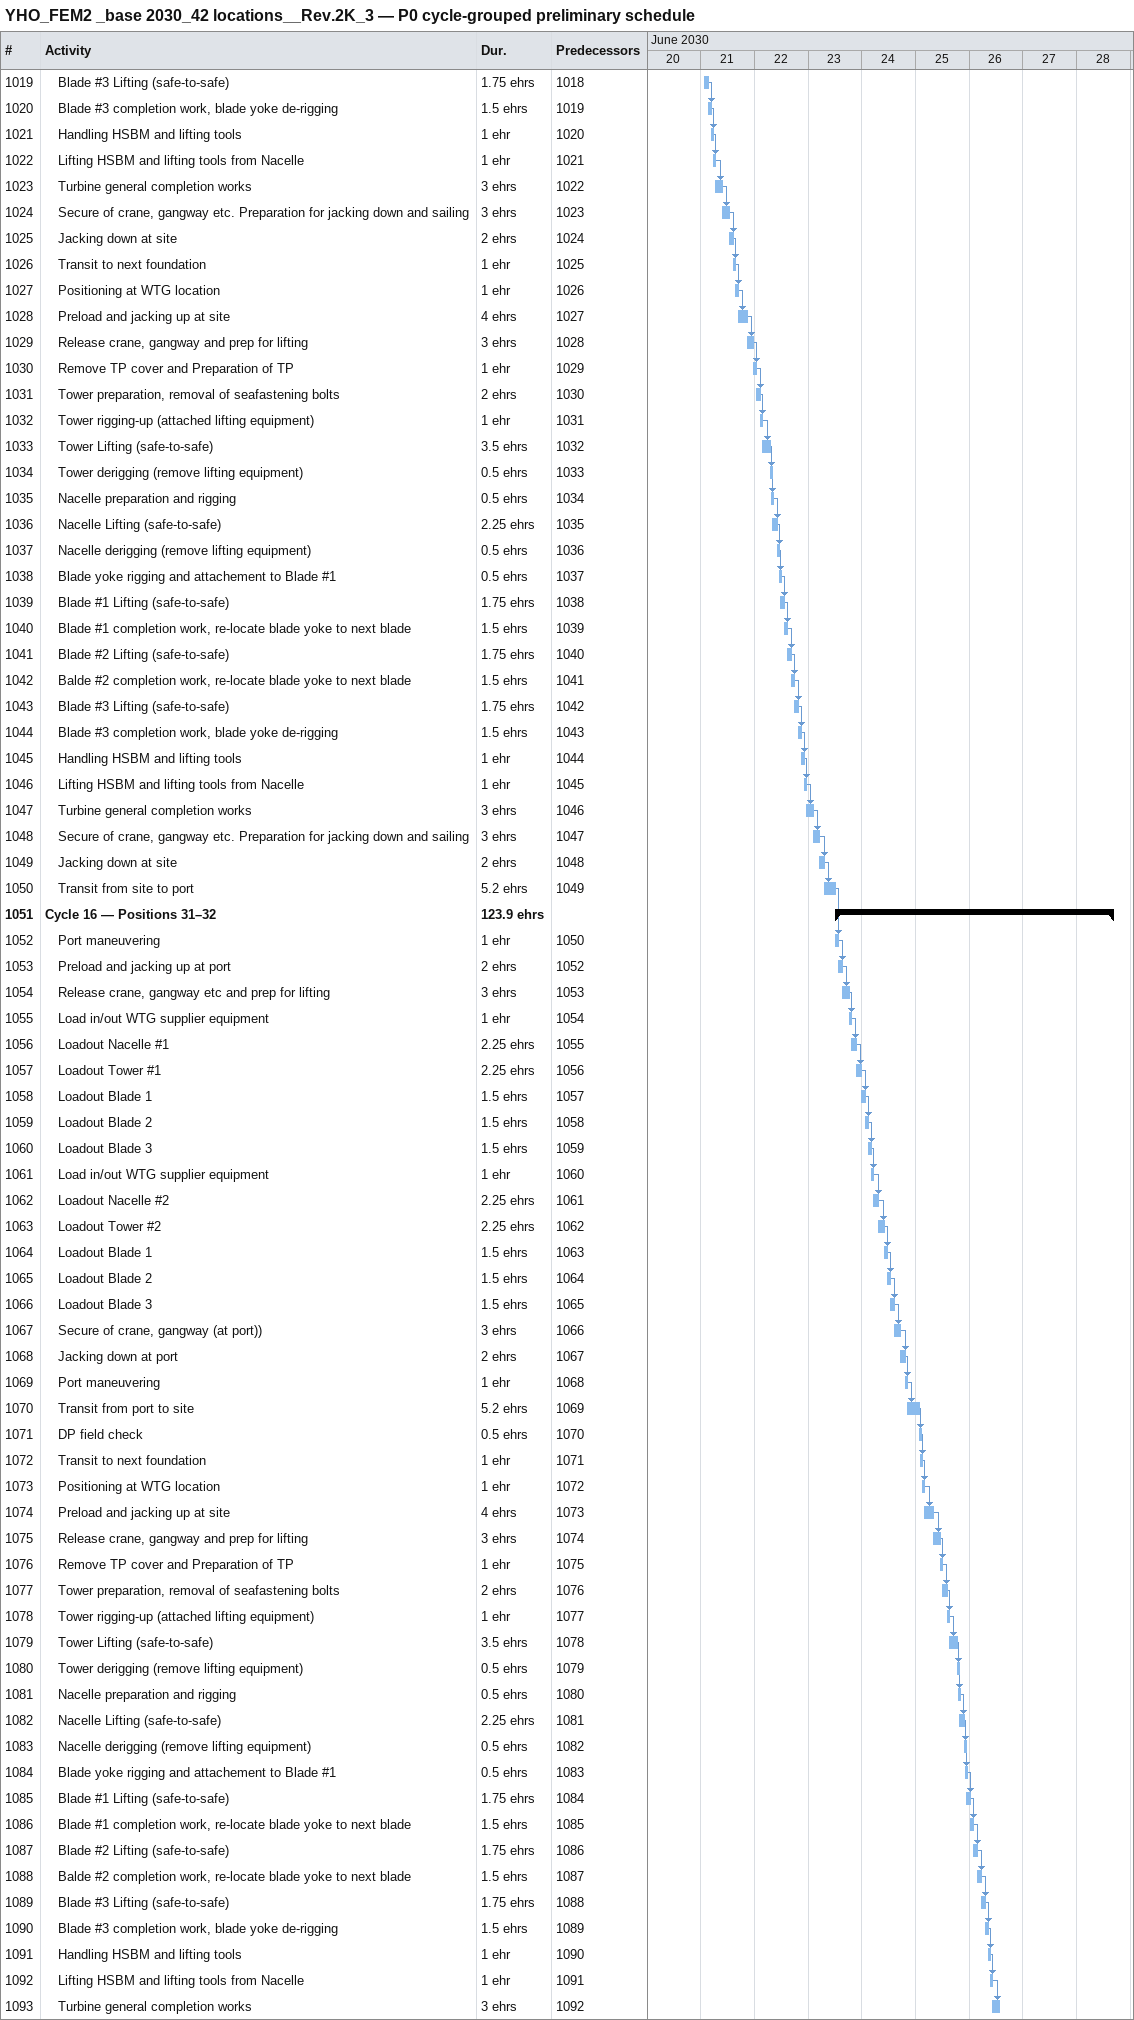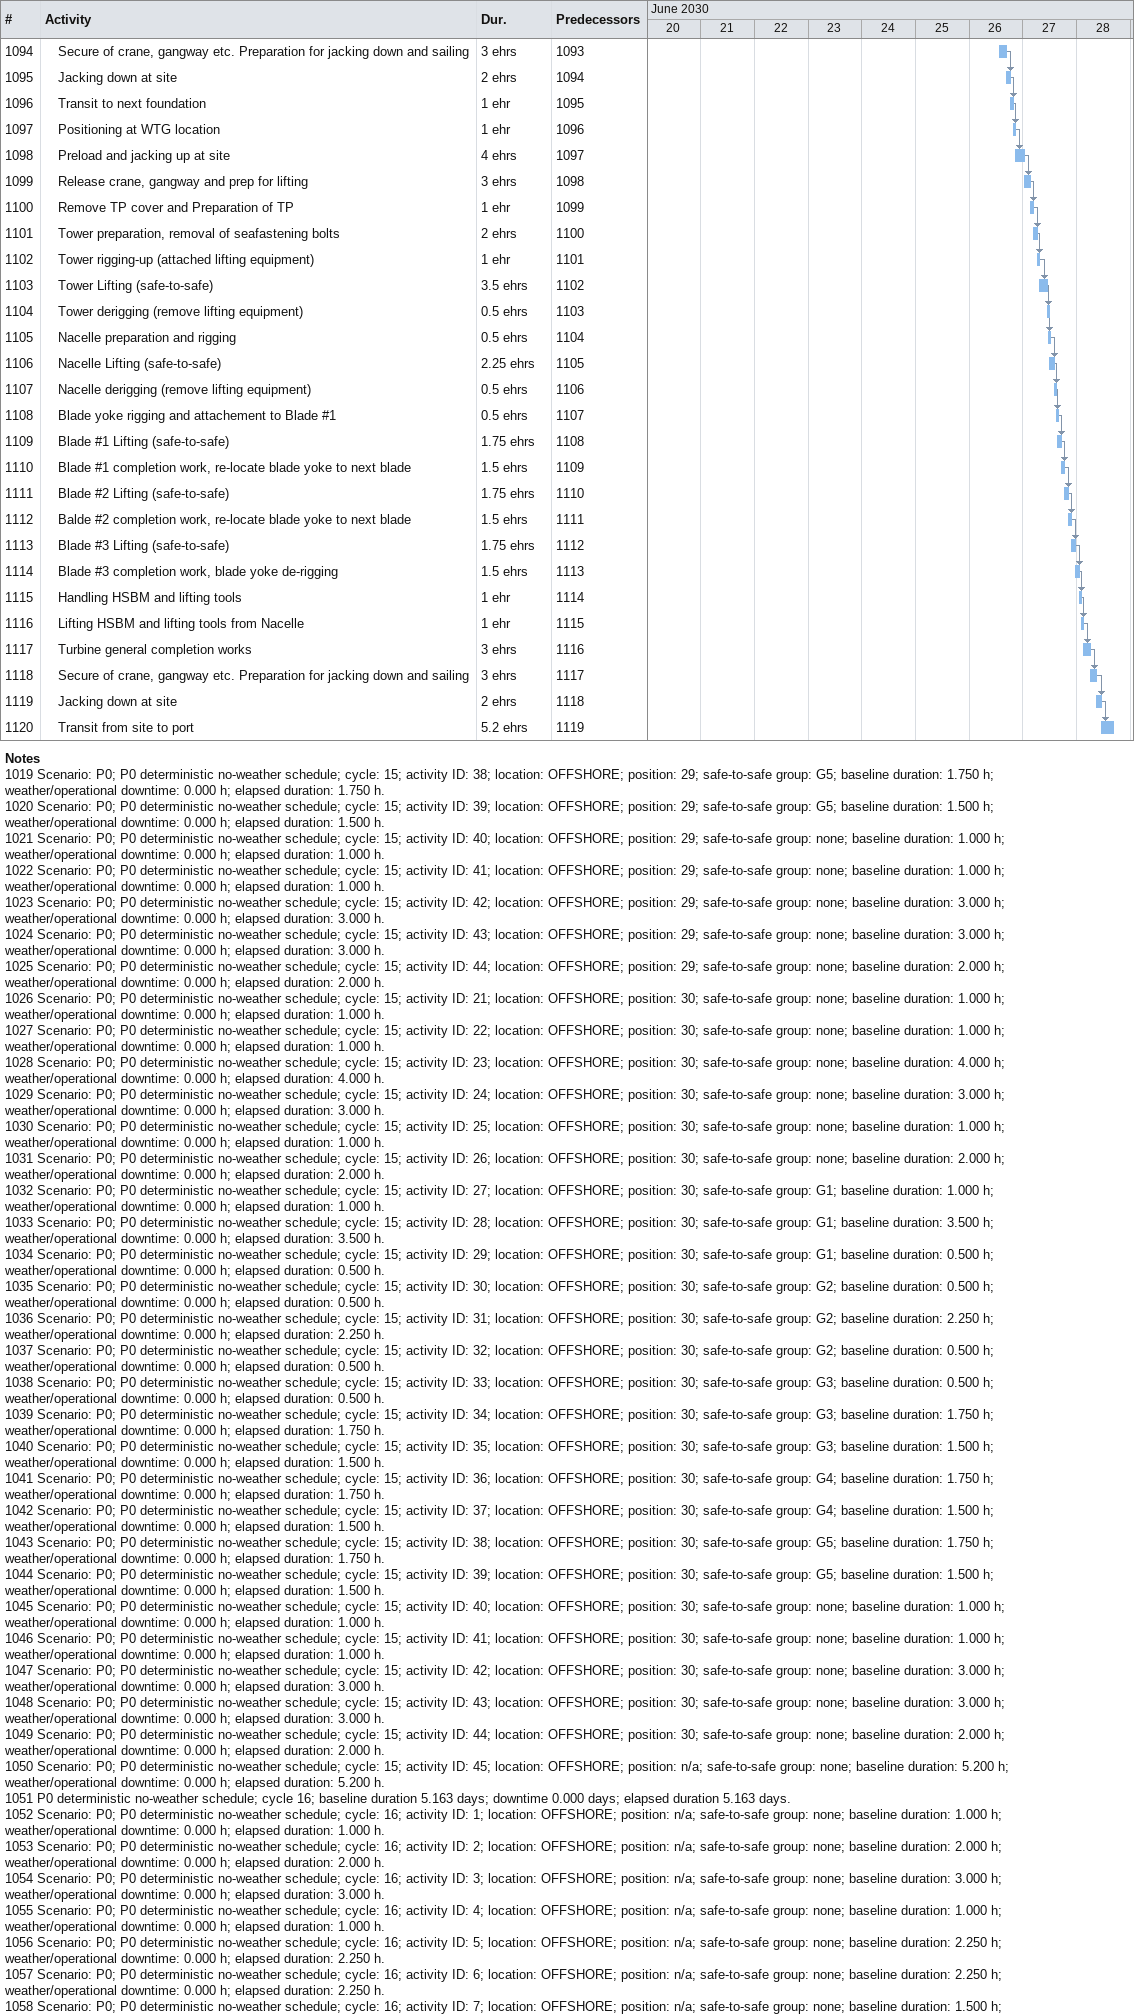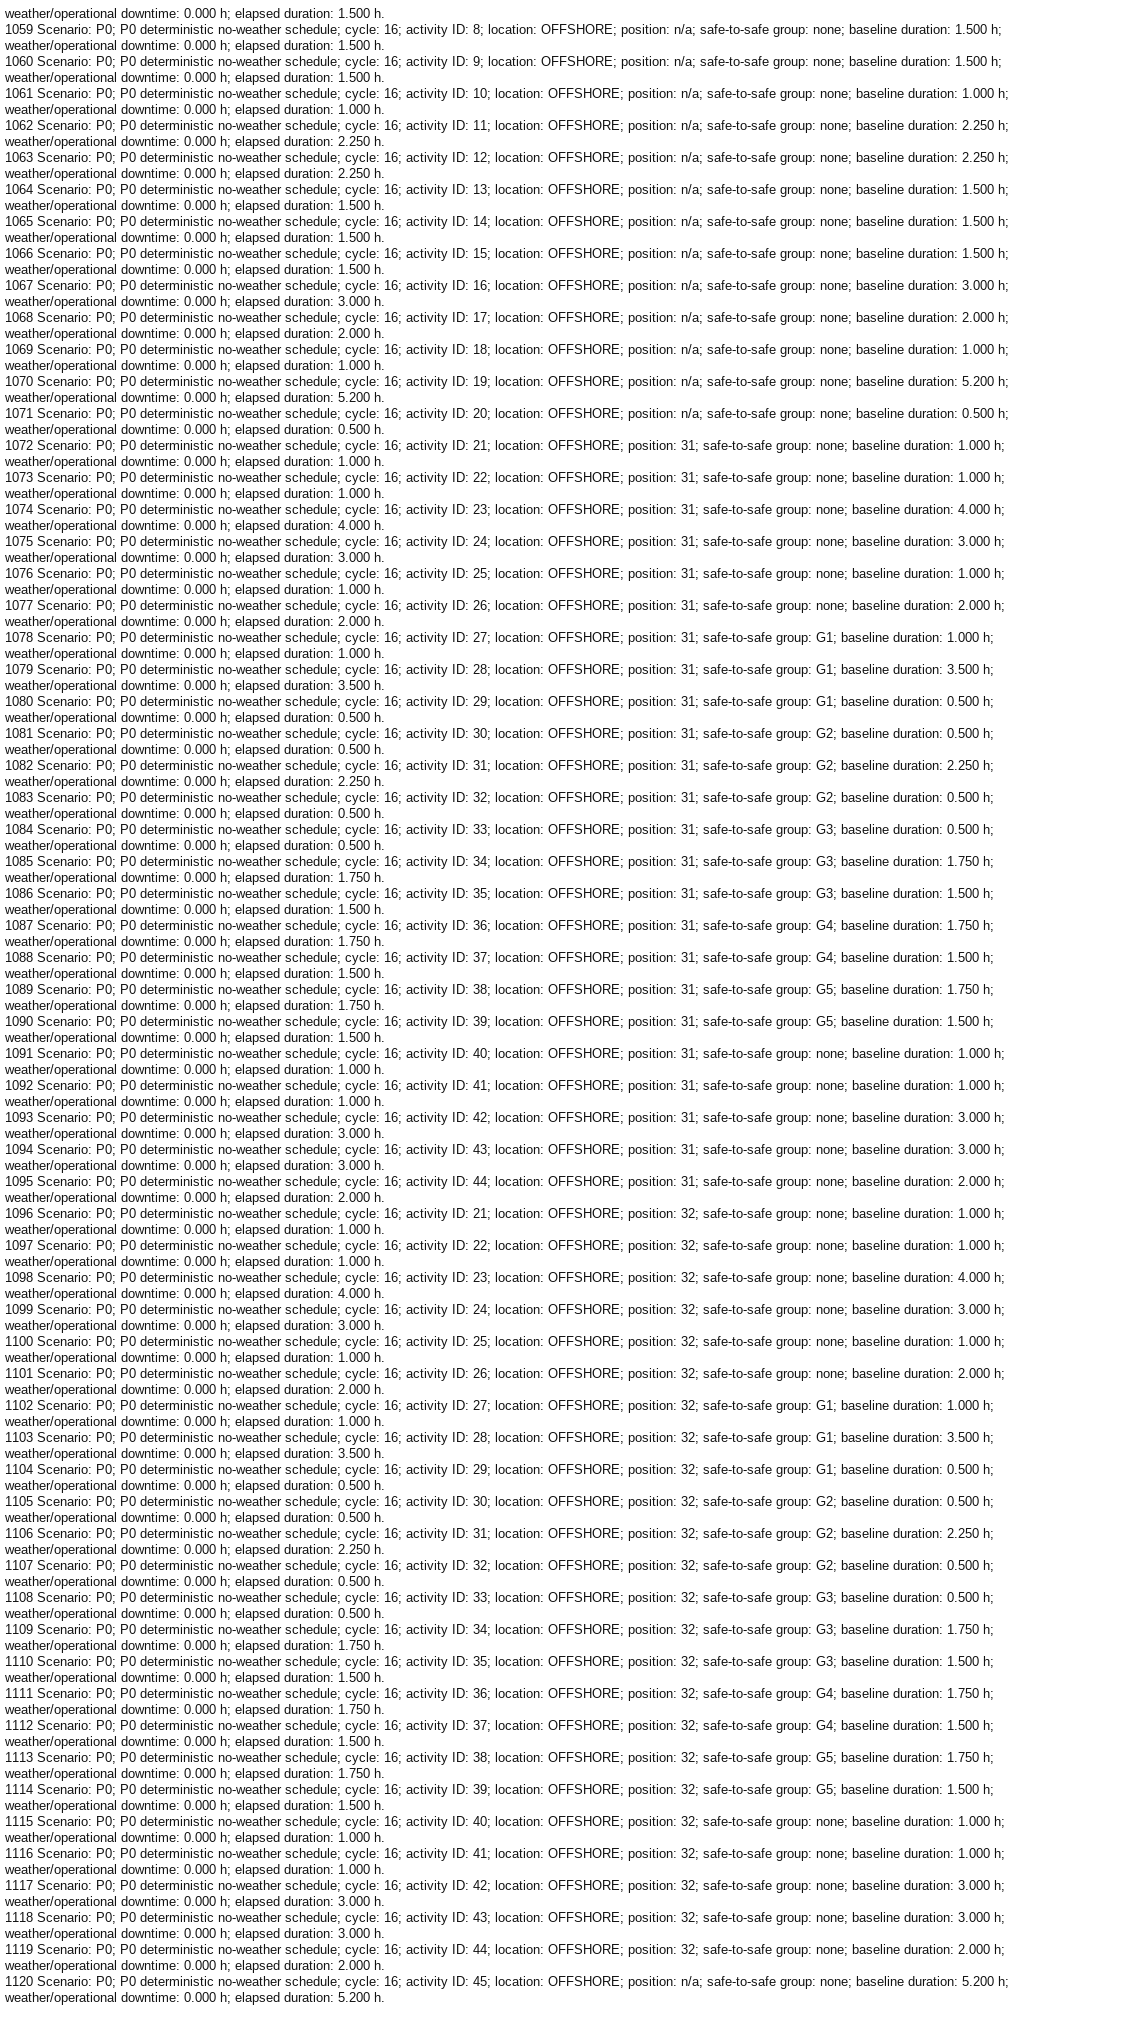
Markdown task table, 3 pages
YHO_FEM2 _base 2030_42 locations__Rev.2K_3 — P0 cycle-grouped preliminary schedule

| ID | Level | Task | Duration | Start | Finish | Predecessors |
|---|---|---|---|---|---|---|
| 1019 | 2 | Blade #3 Lifting (safe-to-safe) | 1.75eh | 2030-06-21 | 2030-06-21 | 1018 |
| 1020 | 2 | Blade #3 completion work, blade yoke de-rigging | 1.5eh | 2030-06-21 | 2030-06-21 | 1019 |
| 1021 | 2 | Handling HSBM and lifting tools | 1eh | 2030-06-21 | 2030-06-21 | 1020 |
| 1022 | 2 | Lifting HSBM and lifting tools from Nacelle | 1eh | 2030-06-21 | 2030-06-21 | 1021 |
| 1023 | 2 | Turbine general completion works | 3eh | 2030-06-21 | 2030-06-21 | 1022 |
| 1024 | 2 | Secure of crane, gangway etc. Preparation for jacking down and sailing | 3eh | 2030-06-21 | 2030-06-21 | 1023 |
| 1025 | 2 | Jacking down at site | 2eh | 2030-06-21 | 2030-06-21 | 1024 |
| 1026 | 2 | Transit to next foundation | 1eh | 2030-06-21 | 2030-06-21 | 1025 |
| 1027 | 2 | Positioning at WTG location | 1eh | 2030-06-21 | 2030-06-21 | 1026 |
| 1028 | 2 | Preload and jacking up at site | 4eh | 2030-06-21 | 2030-06-21 | 1027 |
| 1029 | 2 | Release crane, gangway and prep for lifting | 3eh | 2030-06-21 | 2030-06-21 | 1028 |
| 1030 | 2 | Remove TP cover and Preparation of TP | 1eh | 2030-06-21 | 2030-06-22 | 1029 |
| 1031 | 2 | Tower preparation, removal of seafastening bolts | 2eh | 2030-06-22 | 2030-06-22 | 1030 |
| 1032 | 2 | Tower rigging-up (attached lifting equipment) | 1eh | 2030-06-22 | 2030-06-22 | 1031 |
| 1033 | 2 | Tower Lifting (safe-to-safe) | 3.5eh | 2030-06-22 | 2030-06-22 | 1032 |
| 1034 | 2 | Tower derigging (remove lifting equipment) | 0.5eh | 2030-06-22 | 2030-06-22 | 1033 |
| 1035 | 2 | Nacelle preparation and rigging | 0.5eh | 2030-06-22 | 2030-06-22 | 1034 |
| 1036 | 2 | Nacelle Lifting (safe-to-safe) | 2.25eh | 2030-06-22 | 2030-06-22 | 1035 |
| 1037 | 2 | Nacelle derigging (remove lifting equipment) | 0.5eh | 2030-06-22 | 2030-06-22 | 1036 |
| 1038 | 2 | Blade yoke rigging and attachement to Blade #1 | 0.5eh | 2030-06-22 | 2030-06-22 | 1037 |
| 1039 | 2 | Blade #1 Lifting (safe-to-safe) | 1.75eh | 2030-06-22 | 2030-06-22 | 1038 |
| 1040 | 2 | Blade #1 completion work, re-locate blade yoke to next blade | 1.5eh | 2030-06-22 | 2030-06-22 | 1039 |
| 1041 | 2 | Blade #2 Lifting (safe-to-safe) | 1.75eh | 2030-06-22 | 2030-06-22 | 1040 |
| 1042 | 2 | Balde #2 completion work, re-locate blade yoke to next blade | 1.5eh | 2030-06-22 | 2030-06-22 | 1041 |
| 1043 | 2 | Blade #3 Lifting (safe-to-safe) | 1.75eh | 2030-06-22 | 2030-06-22 | 1042 |
| 1044 | 2 | Blade #3 completion work, blade yoke de-rigging | 1.5eh | 2030-06-22 | 2030-06-22 | 1043 |
| 1045 | 2 | Handling HSBM and lifting tools | 1eh | 2030-06-22 | 2030-06-22 | 1044 |
| 1046 | 2 | Lifting HSBM and lifting tools from Nacelle | 1eh | 2030-06-22 | 2030-06-22 | 1045 |
| 1047 | 2 | Turbine general completion works | 3eh | 2030-06-22 | 2030-06-23 | 1046 |
| 1048 | 2 | Secure of crane, gangway etc. Preparation for jacking down and sailing | 3eh | 2030-06-23 | 2030-06-23 | 1047 |
| 1049 | 2 | Jacking down at site | 2eh | 2030-06-23 | 2030-06-23 | 1048 |
| 1050 | 2 | Transit from site to port | 5.2eh | 2030-06-23 | 2030-06-23 | 1049 |
| 1051 | 1 | **Cycle 16 — Positions 31–32** | 123.9eh | 2030-06-23 | 2030-06-28 |  |
| 1052 | 2 | Port maneuvering | 1eh | 2030-06-23 | 2030-06-23 | 1050 |
| 1053 | 2 | Preload and jacking up at port | 2eh | 2030-06-23 | 2030-06-23 | 1052 |
| 1054 | 2 | Release crane, gangway etc and prep for lifting | 3eh | 2030-06-23 | 2030-06-23 | 1053 |
| 1055 | 2 | Load in/out WTG supplier equipment | 1eh | 2030-06-23 | 2030-06-23 | 1054 |
| 1056 | 2 | Loadout Nacelle #1 | 2.25eh | 2030-06-23 | 2030-06-23 | 1055 |
| 1057 | 2 | Loadout Tower #1 | 2.25eh | 2030-06-23 | 2030-06-24 | 1056 |
| 1058 | 2 | Loadout Blade 1 | 1.5eh | 2030-06-24 | 2030-06-24 | 1057 |
| 1059 | 2 | Loadout Blade 2 | 1.5eh | 2030-06-24 | 2030-06-24 | 1058 |
| 1060 | 2 | Loadout Blade 3 | 1.5eh | 2030-06-24 | 2030-06-24 | 1059 |
| 1061 | 2 | Load in/out WTG supplier equipment | 1eh | 2030-06-24 | 2030-06-24 | 1060 |
| 1062 | 2 | Loadout Nacelle #2 | 2.25eh | 2030-06-24 | 2030-06-24 | 1061 |
| 1063 | 2 | Loadout Tower #2 | 2.25eh | 2030-06-24 | 2030-06-24 | 1062 |
| 1064 | 2 | Loadout Blade 1 | 1.5eh | 2030-06-24 | 2030-06-24 | 1063 |
| 1065 | 2 | Loadout Blade 2 | 1.5eh | 2030-06-24 | 2030-06-24 | 1064 |
| 1066 | 2 | Loadout Blade 3 | 1.5eh | 2030-06-24 | 2030-06-24 | 1065 |
| 1067 | 2 | Secure of crane, gangway (at port)) | 3eh | 2030-06-24 | 2030-06-24 | 1066 |
| 1068 | 2 | Jacking down at port | 2eh | 2030-06-24 | 2030-06-24 | 1067 |
| 1069 | 2 | Port maneuvering | 1eh | 2030-06-24 | 2030-06-24 | 1068 |
| 1070 | 2 | Transit from port to site | 5.2eh | 2030-06-24 | 2030-06-25 | 1069 |
| 1071 | 2 | DP field check | 0.5eh | 2030-06-25 | 2030-06-25 | 1070 |
| 1072 | 2 | Transit to next foundation | 1eh | 2030-06-25 | 2030-06-25 | 1071 |
| 1073 | 2 | Positioning at WTG location | 1eh | 2030-06-25 | 2030-06-25 | 1072 |
| 1074 | 2 | Preload and jacking up at site | 4eh | 2030-06-25 | 2030-06-25 | 1073 |
| 1075 | 2 | Release crane, gangway and prep for lifting | 3eh | 2030-06-25 | 2030-06-25 | 1074 |
| 1076 | 2 | Remove TP cover and Preparation of TP | 1eh | 2030-06-25 | 2030-06-25 | 1075 |
| 1077 | 2 | Tower preparation, removal of seafastening bolts | 2eh | 2030-06-25 | 2030-06-25 | 1076 |
| 1078 | 2 | Tower rigging-up (attached lifting equipment) | 1eh | 2030-06-25 | 2030-06-25 | 1077 |
| 1079 | 2 | Tower Lifting (safe-to-safe) | 3.5eh | 2030-06-25 | 2030-06-25 | 1078 |
| 1080 | 2 | Tower derigging (remove lifting equipment) | 0.5eh | 2030-06-25 | 2030-06-25 | 1079 |
| 1081 | 2 | Nacelle preparation and rigging | 0.5eh | 2030-06-25 | 2030-06-25 | 1080 |
| 1082 | 2 | Nacelle Lifting (safe-to-safe) | 2.25eh | 2030-06-25 | 2030-06-25 | 1081 |
| 1083 | 2 | Nacelle derigging (remove lifting equipment) | 0.5eh | 2030-06-25 | 2030-06-25 | 1082 |
| 1084 | 2 | Blade yoke rigging and attachement to Blade #1 | 0.5eh | 2030-06-25 | 2030-06-25 | 1083 |
| 1085 | 2 | Blade #1 Lifting (safe-to-safe) | 1.75eh | 2030-06-25 | 2030-06-26 | 1084 |
| 1086 | 2 | Blade #1 completion work, re-locate blade yoke to next blade | 1.5eh | 2030-06-26 | 2030-06-26 | 1085 |
| 1087 | 2 | Blade #2 Lifting (safe-to-safe) | 1.75eh | 2030-06-26 | 2030-06-26 | 1086 |
| 1088 | 2 | Balde #2 completion work, re-locate blade yoke to next blade | 1.5eh | 2030-06-26 | 2030-06-26 | 1087 |
| 1089 | 2 | Blade #3 Lifting (safe-to-safe) | 1.75eh | 2030-06-26 | 2030-06-26 | 1088 |
| 1090 | 2 | Blade #3 completion work, blade yoke de-rigging | 1.5eh | 2030-06-26 | 2030-06-26 | 1089 |
| 1091 | 2 | Handling HSBM and lifting tools | 1eh | 2030-06-26 | 2030-06-26 | 1090 |
| 1092 | 2 | Lifting HSBM and lifting tools from Nacelle | 1eh | 2030-06-26 | 2030-06-26 | 1091 |
| 1093 | 2 | Turbine general completion works | 3eh | 2030-06-26 | 2030-06-26 | 1092 |
| 1094 | 2 | Secure of crane, gangway etc. Preparation for jacking down and sailing | 3eh | 2030-06-26 | 2030-06-26 | 1093 |
| 1095 | 2 | Jacking down at site | 2eh | 2030-06-26 | 2030-06-26 | 1094 |
| 1096 | 2 | Transit to next foundation | 1eh | 2030-06-26 | 2030-06-26 | 1095 |
| 1097 | 2 | Positioning at WTG location | 1eh | 2030-06-26 | 2030-06-26 | 1096 |
| 1098 | 2 | Preload and jacking up at site | 4eh | 2030-06-26 | 2030-06-27 | 1097 |
| 1099 | 2 | Release crane, gangway and prep for lifting | 3eh | 2030-06-27 | 2030-06-27 | 1098 |
| 1100 | 2 | Remove TP cover and Preparation of TP | 1eh | 2030-06-27 | 2030-06-27 | 1099 |
| 1101 | 2 | Tower preparation, removal of seafastening bolts | 2eh | 2030-06-27 | 2030-06-27 | 1100 |
| 1102 | 2 | Tower rigging-up (attached lifting equipment) | 1eh | 2030-06-27 | 2030-06-27 | 1101 |
| 1103 | 2 | Tower Lifting (safe-to-safe) | 3.5eh | 2030-06-27 | 2030-06-27 | 1102 |
| 1104 | 2 | Tower derigging (remove lifting equipment) | 0.5eh | 2030-06-27 | 2030-06-27 | 1103 |
| 1105 | 2 | Nacelle preparation and rigging | 0.5eh | 2030-06-27 | 2030-06-27 | 1104 |
| 1106 | 2 | Nacelle Lifting (safe-to-safe) | 2.25eh | 2030-06-27 | 2030-06-27 | 1105 |
| 1107 | 2 | Nacelle derigging (remove lifting equipment) | 0.5eh | 2030-06-27 | 2030-06-27 | 1106 |
| 1108 | 2 | Blade yoke rigging and attachement to Blade #1 | 0.5eh | 2030-06-27 | 2030-06-27 | 1107 |
| 1109 | 2 | Blade #1 Lifting (safe-to-safe) | 1.75eh | 2030-06-27 | 2030-06-27 | 1108 |
| 1110 | 2 | Blade #1 completion work, re-locate blade yoke to next blade | 1.5eh | 2030-06-27 | 2030-06-27 | 1109 |
| 1111 | 2 | Blade #2 Lifting (safe-to-safe) | 1.75eh | 2030-06-27 | 2030-06-27 | 1110 |
| 1112 | 2 | Balde #2 completion work, re-locate blade yoke to next blade | 1.5eh | 2030-06-27 | 2030-06-27 | 1111 |
| 1113 | 2 | Blade #3 Lifting (safe-to-safe) | 1.75eh | 2030-06-27 | 2030-06-27 | 1112 |
| 1114 | 2 | Blade #3 completion work, blade yoke de-rigging | 1.5eh | 2030-06-27 | 2030-06-28 | 1113 |
| 1115 | 2 | Handling HSBM and lifting tools | 1eh | 2030-06-28 | 2030-06-28 | 1114 |
| 1116 | 2 | Lifting HSBM and lifting tools from Nacelle | 1eh | 2030-06-28 | 2030-06-28 | 1115 |
| 1117 | 2 | Turbine general completion works | 3eh | 2030-06-28 | 2030-06-28 | 1116 |
| 1118 | 2 | Secure of crane, gangway etc. Preparation for jacking down and sailing | 3eh | 2030-06-28 | 2030-06-28 | 1117 |
| 1119 | 2 | Jacking down at site | 2eh | 2030-06-28 | 2030-06-28 | 1118 |
| 1120 | 2 | Transit from site to port | 5.2eh | 2030-06-28 | 2030-06-28 | 1119 |

Notes
- 1019: Scenario: P0; P0 deterministic no-weather schedule; cycle: 15; activity ID: 38; location: OFFSHORE; position: 29; safe-to-safe group: G5; baseline duration: 1.750 h; weather/operational downtime: 0.000 h; elapsed duration: 1.750 h.
- 1020: Scenario: P0; P0 deterministic no-weather schedule; cycle: 15; activity ID: 39; location: OFFSHORE; position: 29; safe-to-safe group: G5; baseline duration: 1.500 h; weather/operational downtime: 0.000 h; elapsed duration: 1.500 h.
- 1021: Scenario: P0; P0 deterministic no-weather schedule; cycle: 15; activity ID: 40; location: OFFSHORE; position: 29; safe-to-safe group: none; baseline duration: 1.000 h; weather/operational downtime: 0.000 h; elapsed duration: 1.000 h.
- 1022: Scenario: P0; P0 deterministic no-weather schedule; cycle: 15; activity ID: 41; location: OFFSHORE; position: 29; safe-to-safe group: none; baseline duration: 1.000 h; weather/operational downtime: 0.000 h; elapsed duration: 1.000 h.
- 1023: Scenario: P0; P0 deterministic no-weather schedule; cycle: 15; activity ID: 42; location: OFFSHORE; position: 29; safe-to-safe group: none; baseline duration: 3.000 h; weather/operational downtime: 0.000 h; elapsed duration: 3.000 h.
- 1024: Scenario: P0; P0 deterministic no-weather schedule; cycle: 15; activity ID: 43; location: OFFSHORE; position: 29; safe-to-safe group: none; baseline duration: 3.000 h; weather/operational downtime: 0.000 h; elapsed duration: 3.000 h.
- 1025: Scenario: P0; P0 deterministic no-weather schedule; cycle: 15; activity ID: 44; location: OFFSHORE; position: 29; safe-to-safe group: none; baseline duration: 2.000 h; weather/operational downtime: 0.000 h; elapsed duration: 2.000 h.
- 1026: Scenario: P0; P0 deterministic no-weather schedule; cycle: 15; activity ID: 21; location: OFFSHORE; position: 30; safe-to-safe group: none; baseline duration: 1.000 h; weather/operational downtime: 0.000 h; elapsed duration: 1.000 h.
- 1027: Scenario: P0; P0 deterministic no-weather schedule; cycle: 15; activity ID: 22; location: OFFSHORE; position: 30; safe-to-safe group: none; baseline duration: 1.000 h; weather/operational downtime: 0.000 h; elapsed duration: 1.000 h.
- 1028: Scenario: P0; P0 deterministic no-weather schedule; cycle: 15; activity ID: 23; location: OFFSHORE; position: 30; safe-to-safe group: none; baseline duration: 4.000 h; weather/operational downtime: 0.000 h; elapsed duration: 4.000 h.
- 1029: Scenario: P0; P0 deterministic no-weather schedule; cycle: 15; activity ID: 24; location: OFFSHORE; position: 30; safe-to-safe group: none; baseline duration: 3.000 h; weather/operational downtime: 0.000 h; elapsed duration: 3.000 h.
- 1030: Scenario: P0; P0 deterministic no-weather schedule; cycle: 15; activity ID: 25; location: OFFSHORE; position: 30; safe-to-safe group: none; baseline duration: 1.000 h; weather/operational downtime: 0.000 h; elapsed duration: 1.000 h.
- 1031: Scenario: P0; P0 deterministic no-weather schedule; cycle: 15; activity ID: 26; location: OFFSHORE; position: 30; safe-to-safe group: none; baseline duration: 2.000 h; weather/operational downtime: 0.000 h; elapsed duration: 2.000 h.
- 1032: Scenario: P0; P0 deterministic no-weather schedule; cycle: 15; activity ID: 27; location: OFFSHORE; position: 30; safe-to-safe group: G1; baseline duration: 1.000 h; weather/operational downtime: 0.000 h; elapsed duration: 1.000 h.
- 1033: Scenario: P0; P0 deterministic no-weather schedule; cycle: 15; activity ID: 28; location: OFFSHORE; position: 30; safe-to-safe group: G1; baseline duration: 3.500 h; weather/operational downtime: 0.000 h; elapsed duration: 3.500 h.
- 1034: Scenario: P0; P0 deterministic no-weather schedule; cycle: 15; activity ID: 29; location: OFFSHORE; position: 30; safe-to-safe group: G1; baseline duration: 0.500 h; weather/operational downtime: 0.000 h; elapsed duration: 0.500 h.
- 1035: Scenario: P0; P0 deterministic no-weather schedule; cycle: 15; activity ID: 30; location: OFFSHORE; position: 30; safe-to-safe group: G2; baseline duration: 0.500 h; weather/operational downtime: 0.000 h; elapsed duration: 0.500 h.
- 1036: Scenario: P0; P0 deterministic no-weather schedule; cycle: 15; activity ID: 31; location: OFFSHORE; position: 30; safe-to-safe group: G2; baseline duration: 2.250 h; weather/operational downtime: 0.000 h; elapsed duration: 2.250 h.
- 1037: Scenario: P0; P0 deterministic no-weather schedule; cycle: 15; activity ID: 32; location: OFFSHORE; position: 30; safe-to-safe group: G2; baseline duration: 0.500 h; weather/operational downtime: 0.000 h; elapsed duration: 0.500 h.
- 1038: Scenario: P0; P0 deterministic no-weather schedule; cycle: 15; activity ID: 33; location: OFFSHORE; position: 30; safe-to-safe group: G3; baseline duration: 0.500 h; weather/operational downtime: 0.000 h; elapsed duration: 0.500 h.
- 1039: Scenario: P0; P0 deterministic no-weather schedule; cycle: 15; activity ID: 34; location: OFFSHORE; position: 30; safe-to-safe group: G3; baseline duration: 1.750 h; weather/operational downtime: 0.000 h; elapsed duration: 1.750 h.
- 1040: Scenario: P0; P0 deterministic no-weather schedule; cycle: 15; activity ID: 35; location: OFFSHORE; position: 30; safe-to-safe group: G3; baseline duration: 1.500 h; weather/operational downtime: 0.000 h; elapsed duration: 1.500 h.
- 1041: Scenario: P0; P0 deterministic no-weather schedule; cycle: 15; activity ID: 36; location: OFFSHORE; position: 30; safe-to-safe group: G4; baseline duration: 1.750 h; weather/operational downtime: 0.000 h; elapsed duration: 1.750 h.
- 1042: Scenario: P0; P0 deterministic no-weather schedule; cycle: 15; activity ID: 37; location: OFFSHORE; position: 30; safe-to-safe group: G4; baseline duration: 1.500 h; weather/operational downtime: 0.000 h; elapsed duration: 1.500 h.
- 1043: Scenario: P0; P0 deterministic no-weather schedule; cycle: 15; activity ID: 38; location: OFFSHORE; position: 30; safe-to-safe group: G5; baseline duration: 1.750 h; weather/operational downtime: 0.000 h; elapsed duration: 1.750 h.
- 1044: Scenario: P0; P0 deterministic no-weather schedule; cycle: 15; activity ID: 39; location: OFFSHORE; position: 30; safe-to-safe group: G5; baseline duration: 1.500 h; weather/operational downtime: 0.000 h; elapsed duration: 1.500 h.
- 1045: Scenario: P0; P0 deterministic no-weather schedule; cycle: 15; activity ID: 40; location: OFFSHORE; position: 30; safe-to-safe group: none; baseline duration: 1.000 h; weather/operational downtime: 0.000 h; elapsed duration: 1.000 h.
- 1046: Scenario: P0; P0 deterministic no-weather schedule; cycle: 15; activity ID: 41; location: OFFSHORE; position: 30; safe-to-safe group: none; baseline duration: 1.000 h; weather/operational downtime: 0.000 h; elapsed duration: 1.000 h.
- 1047: Scenario: P0; P0 deterministic no-weather schedule; cycle: 15; activity ID: 42; location: OFFSHORE; position: 30; safe-to-safe group: none; baseline duration: 3.000 h; weather/operational downtime: 0.000 h; elapsed duration: 3.000 h.
- 1048: Scenario: P0; P0 deterministic no-weather schedule; cycle: 15; activity ID: 43; location: OFFSHORE; position: 30; safe-to-safe group: none; baseline duration: 3.000 h; weather/operational downtime: 0.000 h; elapsed duration: 3.000 h.
- 1049: Scenario: P0; P0 deterministic no-weather schedule; cycle: 15; activity ID: 44; location: OFFSHORE; position: 30; safe-to-safe group: none; baseline duration: 2.000 h; weather/operational downtime: 0.000 h; elapsed duration: 2.000 h.
- 1050: Scenario: P0; P0 deterministic no-weather schedule; cycle: 15; activity ID: 45; location: OFFSHORE; position: n/a; safe-to-safe group: none; baseline duration: 5.200 h; weather/operational downtime: 0.000 h; elapsed duration: 5.200 h.
- 1051: P0 deterministic no-weather schedule; cycle 16; baseline duration 5.163 days; downtime 0.000 days; elapsed duration 5.163 days.
- 1052: Scenario: P0; P0 deterministic no-weather schedule; cycle: 16; activity ID: 1; location: OFFSHORE; position: n/a; safe-to-safe group: none; baseline duration: 1.000 h; weather/operational downtime: 0.000 h; elapsed duration: 1.000 h.
- 1053: Scenario: P0; P0 deterministic no-weather schedule; cycle: 16; activity ID: 2; location: OFFSHORE; position: n/a; safe-to-safe group: none; baseline duration: 2.000 h; weather/operational downtime: 0.000 h; elapsed duration: 2.000 h.
- 1054: Scenario: P0; P0 deterministic no-weather schedule; cycle: 16; activity ID: 3; location: OFFSHORE; position: n/a; safe-to-safe group: none; baseline duration: 3.000 h; weather/operational downtime: 0.000 h; elapsed duration: 3.000 h.
- 1055: Scenario: P0; P0 deterministic no-weather schedule; cycle: 16; activity ID: 4; location: OFFSHORE; position: n/a; safe-to-safe group: none; baseline duration: 1.000 h; weather/operational downtime: 0.000 h; elapsed duration: 1.000 h.
- 1056: Scenario: P0; P0 deterministic no-weather schedule; cycle: 16; activity ID: 5; location: OFFSHORE; position: n/a; safe-to-safe group: none; baseline duration: 2.250 h; weather/operational downtime: 0.000 h; elapsed duration: 2.250 h.
- 1057: Scenario: P0; P0 deterministic no-weather schedule; cycle: 16; activity ID: 6; location: OFFSHORE; position: n/a; safe-to-safe group: none; baseline duration: 2.250 h; weather/operational downtime: 0.000 h; elapsed duration: 2.250 h.
- 1058: Scenario: P0; P0 deterministic no-weather schedule; cycle: 16; activity ID: 7; location: OFFSHORE; position: n/a; safe-to-safe group: none; baseline duration: 1.500 h; weather/operational downtime: 0.000 h; elapsed duration: 1.500 h.
- 1059: Scenario: P0; P0 deterministic no-weather schedule; cycle: 16; activity ID: 8; location: OFFSHORE; position: n/a; safe-to-safe group: none; baseline duration: 1.500 h; weather/operational downtime: 0.000 h; elapsed duration: 1.500 h.
- 1060: Scenario: P0; P0 deterministic no-weather schedule; cycle: 16; activity ID: 9; location: OFFSHORE; position: n/a; safe-to-safe group: none; baseline duration: 1.500 h; weather/operational downtime: 0.000 h; elapsed duration: 1.500 h.
- 1061: Scenario: P0; P0 deterministic no-weather schedule; cycle: 16; activity ID: 10; location: OFFSHORE; position: n/a; safe-to-safe group: none; baseline duration: 1.000 h; weather/operational downtime: 0.000 h; elapsed duration: 1.000 h.
- 1062: Scenario: P0; P0 deterministic no-weather schedule; cycle: 16; activity ID: 11; location: OFFSHORE; position: n/a; safe-to-safe group: none; baseline duration: 2.250 h; weather/operational downtime: 0.000 h; elapsed duration: 2.250 h.
- 1063: Scenario: P0; P0 deterministic no-weather schedule; cycle: 16; activity ID: 12; location: OFFSHORE; position: n/a; safe-to-safe group: none; baseline duration: 2.250 h; weather/operational downtime: 0.000 h; elapsed duration: 2.250 h.
- 1064: Scenario: P0; P0 deterministic no-weather schedule; cycle: 16; activity ID: 13; location: OFFSHORE; position: n/a; safe-to-safe group: none; baseline duration: 1.500 h; weather/operational downtime: 0.000 h; elapsed duration: 1.500 h.
- 1065: Scenario: P0; P0 deterministic no-weather schedule; cycle: 16; activity ID: 14; location: OFFSHORE; position: n/a; safe-to-safe group: none; baseline duration: 1.500 h; weather/operational downtime: 0.000 h; elapsed duration: 1.500 h.
- 1066: Scenario: P0; P0 deterministic no-weather schedule; cycle: 16; activity ID: 15; location: OFFSHORE; position: n/a; safe-to-safe group: none; baseline duration: 1.500 h; weather/operational downtime: 0.000 h; elapsed duration: 1.500 h.
- 1067: Scenario: P0; P0 deterministic no-weather schedule; cycle: 16; activity ID: 16; location: OFFSHORE; position: n/a; safe-to-safe group: none; baseline duration: 3.000 h; weather/operational downtime: 0.000 h; elapsed duration: 3.000 h.
- 1068: Scenario: P0; P0 deterministic no-weather schedule; cycle: 16; activity ID: 17; location: OFFSHORE; position: n/a; safe-to-safe group: none; baseline duration: 2.000 h; weather/operational downtime: 0.000 h; elapsed duration: 2.000 h.
- 1069: Scenario: P0; P0 deterministic no-weather schedule; cycle: 16; activity ID: 18; location: OFFSHORE; position: n/a; safe-to-safe group: none; baseline duration: 1.000 h; weather/operational downtime: 0.000 h; elapsed duration: 1.000 h.
- 1070: Scenario: P0; P0 deterministic no-weather schedule; cycle: 16; activity ID: 19; location: OFFSHORE; position: n/a; safe-to-safe group: none; baseline duration: 5.200 h; weather/operational downtime: 0.000 h; elapsed duration: 5.200 h.
- 1071: Scenario: P0; P0 deterministic no-weather schedule; cycle: 16; activity ID: 20; location: OFFSHORE; position: n/a; safe-to-safe group: none; baseline duration: 0.500 h; weather/operational downtime: 0.000 h; elapsed duration: 0.500 h.
- 1072: Scenario: P0; P0 deterministic no-weather schedule; cycle: 16; activity ID: 21; location: OFFSHORE; position: 31; safe-to-safe group: none; baseline duration: 1.000 h; weather/operational downtime: 0.000 h; elapsed duration: 1.000 h.
- 1073: Scenario: P0; P0 deterministic no-weather schedule; cycle: 16; activity ID: 22; location: OFFSHORE; position: 31; safe-to-safe group: none; baseline duration: 1.000 h; weather/operational downtime: 0.000 h; elapsed duration: 1.000 h.
- 1074: Scenario: P0; P0 deterministic no-weather schedule; cycle: 16; activity ID: 23; location: OFFSHORE; position: 31; safe-to-safe group: none; baseline duration: 4.000 h; weather/operational downtime: 0.000 h; elapsed duration: 4.000 h.
- 1075: Scenario: P0; P0 deterministic no-weather schedule; cycle: 16; activity ID: 24; location: OFFSHORE; position: 31; safe-to-safe group: none; baseline duration: 3.000 h; weather/operational downtime: 0.000 h; elapsed duration: 3.000 h.
- 1076: Scenario: P0; P0 deterministic no-weather schedule; cycle: 16; activity ID: 25; location: OFFSHORE; position: 31; safe-to-safe group: none; baseline duration: 1.000 h; weather/operational downtime: 0.000 h; elapsed duration: 1.000 h.
- 1077: Scenario: P0; P0 deterministic no-weather schedule; cycle: 16; activity ID: 26; location: OFFSHORE; position: 31; safe-to-safe group: none; baseline duration: 2.000 h; weather/operational downtime: 0.000 h; elapsed duration: 2.000 h.
- 1078: Scenario: P0; P0 deterministic no-weather schedule; cycle: 16; activity ID: 27; location: OFFSHORE; position: 31; safe-to-safe group: G1; baseline duration: 1.000 h; weather/operational downtime: 0.000 h; elapsed duration: 1.000 h.
- 1079: Scenario: P0; P0 deterministic no-weather schedule; cycle: 16; activity ID: 28; location: OFFSHORE; position: 31; safe-to-safe group: G1; baseline duration: 3.500 h; weather/operational downtime: 0.000 h; elapsed duration: 3.500 h.
- 1080: Scenario: P0; P0 deterministic no-weather schedule; cycle: 16; activity ID: 29; location: OFFSHORE; position: 31; safe-to-safe group: G1; baseline duration: 0.500 h; weather/operational downtime: 0.000 h; elapsed duration: 0.500 h.
- 1081: Scenario: P0; P0 deterministic no-weather schedule; cycle: 16; activity ID: 30; location: OFFSHORE; position: 31; safe-to-safe group: G2; baseline duration: 0.500 h; weather/operational downtime: 0.000 h; elapsed duration: 0.500 h.
- 1082: Scenario: P0; P0 deterministic no-weather schedule; cycle: 16; activity ID: 31; location: OFFSHORE; position: 31; safe-to-safe group: G2; baseline duration: 2.250 h; weather/operational downtime: 0.000 h; elapsed duration: 2.250 h.
- 1083: Scenario: P0; P0 deterministic no-weather schedule; cycle: 16; activity ID: 32; location: OFFSHORE; position: 31; safe-to-safe group: G2; baseline duration: 0.500 h; weather/operational downtime: 0.000 h; elapsed duration: 0.500 h.
- 1084: Scenario: P0; P0 deterministic no-weather schedule; cycle: 16; activity ID: 33; location: OFFSHORE; position: 31; safe-to-safe group: G3; baseline duration: 0.500 h; weather/operational downtime: 0.000 h; elapsed duration: 0.500 h.
- 1085: Scenario: P0; P0 deterministic no-weather schedule; cycle: 16; activity ID: 34; location: OFFSHORE; position: 31; safe-to-safe group: G3; baseline duration: 1.750 h; weather/operational downtime: 0.000 h; elapsed duration: 1.750 h.
- 1086: Scenario: P0; P0 deterministic no-weather schedule; cycle: 16; activity ID: 35; location: OFFSHORE; position: 31; safe-to-safe group: G3; baseline duration: 1.500 h; weather/operational downtime: 0.000 h; elapsed duration: 1.500 h.
- 1087: Scenario: P0; P0 deterministic no-weather schedule; cycle: 16; activity ID: 36; location: OFFSHORE; position: 31; safe-to-safe group: G4; baseline duration: 1.750 h; weather/operational downtime: 0.000 h; elapsed duration: 1.750 h.
- 1088: Scenario: P0; P0 deterministic no-weather schedule; cycle: 16; activity ID: 37; location: OFFSHORE; position: 31; safe-to-safe group: G4; baseline duration: 1.500 h; weather/operational downtime: 0.000 h; elapsed duration: 1.500 h.
- 1089: Scenario: P0; P0 deterministic no-weather schedule; cycle: 16; activity ID: 38; location: OFFSHORE; position: 31; safe-to-safe group: G5; baseline duration: 1.750 h; weather/operational downtime: 0.000 h; elapsed duration: 1.750 h.
- 1090: Scenario: P0; P0 deterministic no-weather schedule; cycle: 16; activity ID: 39; location: OFFSHORE; position: 31; safe-to-safe group: G5; baseline duration: 1.500 h; weather/operational downtime: 0.000 h; elapsed duration: 1.500 h.
- 1091: Scenario: P0; P0 deterministic no-weather schedule; cycle: 16; activity ID: 40; location: OFFSHORE; position: 31; safe-to-safe group: none; baseline duration: 1.000 h; weather/operational downtime: 0.000 h; elapsed duration: 1.000 h.
- 1092: Scenario: P0; P0 deterministic no-weather schedule; cycle: 16; activity ID: 41; location: OFFSHORE; position: 31; safe-to-safe group: none; baseline duration: 1.000 h; weather/operational downtime: 0.000 h; elapsed duration: 1.000 h.
- 1093: Scenario: P0; P0 deterministic no-weather schedule; cycle: 16; activity ID: 42; location: OFFSHORE; position: 31; safe-to-safe group: none; baseline duration: 3.000 h; weather/operational downtime: 0.000 h; elapsed duration: 3.000 h.
- 1094: Scenario: P0; P0 deterministic no-weather schedule; cycle: 16; activity ID: 43; location: OFFSHORE; position: 31; safe-to-safe group: none; baseline duration: 3.000 h; weather/operational downtime: 0.000 h; elapsed duration: 3.000 h.
- 1095: Scenario: P0; P0 deterministic no-weather schedule; cycle: 16; activity ID: 44; location: OFFSHORE; position: 31; safe-to-safe group: none; baseline duration: 2.000 h; weather/operational downtime: 0.000 h; elapsed duration: 2.000 h.
- 1096: Scenario: P0; P0 deterministic no-weather schedule; cycle: 16; activity ID: 21; location: OFFSHORE; position: 32; safe-to-safe group: none; baseline duration: 1.000 h; weather/operational downtime: 0.000 h; elapsed duration: 1.000 h.
- 1097: Scenario: P0; P0 deterministic no-weather schedule; cycle: 16; activity ID: 22; location: OFFSHORE; position: 32; safe-to-safe group: none; baseline duration: 1.000 h; weather/operational downtime: 0.000 h; elapsed duration: 1.000 h.
- 1098: Scenario: P0; P0 deterministic no-weather schedule; cycle: 16; activity ID: 23; location: OFFSHORE; position: 32; safe-to-safe group: none; baseline duration: 4.000 h; weather/operational downtime: 0.000 h; elapsed duration: 4.000 h.
- 1099: Scenario: P0; P0 deterministic no-weather schedule; cycle: 16; activity ID: 24; location: OFFSHORE; position: 32; safe-to-safe group: none; baseline duration: 3.000 h; weather/operational downtime: 0.000 h; elapsed duration: 3.000 h.
- 1100: Scenario: P0; P0 deterministic no-weather schedule; cycle: 16; activity ID: 25; location: OFFSHORE; position: 32; safe-to-safe group: none; baseline duration: 1.000 h; weather/operational downtime: 0.000 h; elapsed duration: 1.000 h.
- 1101: Scenario: P0; P0 deterministic no-weather schedule; cycle: 16; activity ID: 26; location: OFFSHORE; position: 32; safe-to-safe group: none; baseline duration: 2.000 h; weather/operational downtime: 0.000 h; elapsed duration: 2.000 h.
- 1102: Scenario: P0; P0 deterministic no-weather schedule; cycle: 16; activity ID: 27; location: OFFSHORE; position: 32; safe-to-safe group: G1; baseline duration: 1.000 h; weather/operational downtime: 0.000 h; elapsed duration: 1.000 h.
- 1103: Scenario: P0; P0 deterministic no-weather schedule; cycle: 16; activity ID: 28; location: OFFSHORE; position: 32; safe-to-safe group: G1; baseline duration: 3.500 h; weather/operational downtime: 0.000 h; elapsed duration: 3.500 h.
- 1104: Scenario: P0; P0 deterministic no-weather schedule; cycle: 16; activity ID: 29; location: OFFSHORE; position: 32; safe-to-safe group: G1; baseline duration: 0.500 h; weather/operational downtime: 0.000 h; elapsed duration: 0.500 h.
- 1105: Scenario: P0; P0 deterministic no-weather schedule; cycle: 16; activity ID: 30; location: OFFSHORE; position: 32; safe-to-safe group: G2; baseline duration: 0.500 h; weather/operational downtime: 0.000 h; elapsed duration: 0.500 h.
- 1106: Scenario: P0; P0 deterministic no-weather schedule; cycle: 16; activity ID: 31; location: OFFSHORE; position: 32; safe-to-safe group: G2; baseline duration: 2.250 h; weather/operational downtime: 0.000 h; elapsed duration: 2.250 h.
- 1107: Scenario: P0; P0 deterministic no-weather schedule; cycle: 16; activity ID: 32; location: OFFSHORE; position: 32; safe-to-safe group: G2; baseline duration: 0.500 h; weather/operational downtime: 0.000 h; elapsed duration: 0.500 h.
- 1108: Scenario: P0; P0 deterministic no-weather schedule; cycle: 16; activity ID: 33; location: OFFSHORE; position: 32; safe-to-safe group: G3; baseline duration: 0.500 h; weather/operational downtime: 0.000 h; elapsed duration: 0.500 h.
- 1109: Scenario: P0; P0 deterministic no-weather schedule; cycle: 16; activity ID: 34; location: OFFSHORE; position: 32; safe-to-safe group: G3; baseline duration: 1.750 h; weather/operational downtime: 0.000 h; elapsed duration: 1.750 h.
- 1110: Scenario: P0; P0 deterministic no-weather schedule; cycle: 16; activity ID: 35; location: OFFSHORE; position: 32; safe-to-safe group: G3; baseline duration: 1.500 h; weather/operational downtime: 0.000 h; elapsed duration: 1.500 h.
- 1111: Scenario: P0; P0 deterministic no-weather schedule; cycle: 16; activity ID: 36; location: OFFSHORE; position: 32; safe-to-safe group: G4; baseline duration: 1.750 h; weather/operational downtime: 0.000 h; elapsed duration: 1.750 h.
- 1112: Scenario: P0; P0 deterministic no-weather schedule; cycle: 16; activity ID: 37; location: OFFSHORE; position: 32; safe-to-safe group: G4; baseline duration: 1.500 h; weather/operational downtime: 0.000 h; elapsed duration: 1.500 h.
- 1113: Scenario: P0; P0 deterministic no-weather schedule; cycle: 16; activity ID: 38; location: OFFSHORE; position: 32; safe-to-safe group: G5; baseline duration: 1.750 h; weather/operational downtime: 0.000 h; elapsed duration: 1.750 h.
- 1114: Scenario: P0; P0 deterministic no-weather schedule; cycle: 16; activity ID: 39; location: OFFSHORE; position: 32; safe-to-safe group: G5; baseline duration: 1.500 h; weather/operational downtime: 0.000 h; elapsed duration: 1.500 h.
- 1115: Scenario: P0; P0 deterministic no-weather schedule; cycle: 16; activity ID: 40; location: OFFSHORE; position: 32; safe-to-safe group: none; baseline duration: 1.000 h; weather/operational downtime: 0.000 h; elapsed duration: 1.000 h.
- 1116: Scenario: P0; P0 deterministic no-weather schedule; cycle: 16; activity ID: 41; location: OFFSHORE; position: 32; safe-to-safe group: none; baseline duration: 1.000 h; weather/operational downtime: 0.000 h; elapsed duration: 1.000 h.
- 1117: Scenario: P0; P0 deterministic no-weather schedule; cycle: 16; activity ID: 42; location: OFFSHORE; position: 32; safe-to-safe group: none; baseline duration: 3.000 h; weather/operational downtime: 0.000 h; elapsed duration: 3.000 h.
- 1118: Scenario: P0; P0 deterministic no-weather schedule; cycle: 16; activity ID: 43; location: OFFSHORE; position: 32; safe-to-safe group: none; baseline duration: 3.000 h; weather/operational downtime: 0.000 h; elapsed duration: 3.000 h.
- 1119: Scenario: P0; P0 deterministic no-weather schedule; cycle: 16; activity ID: 44; location: OFFSHORE; position: 32; safe-to-safe group: none; baseline duration: 2.000 h; weather/operational downtime: 0.000 h; elapsed duration: 2.000 h.
- 1120: Scenario: P0; P0 deterministic no-weather schedule; cycle: 16; activity ID: 45; location: OFFSHORE; position: n/a; safe-to-safe group: none; baseline duration: 5.200 h; weather/operational downtime: 0.000 h; elapsed duration: 5.200 h.
